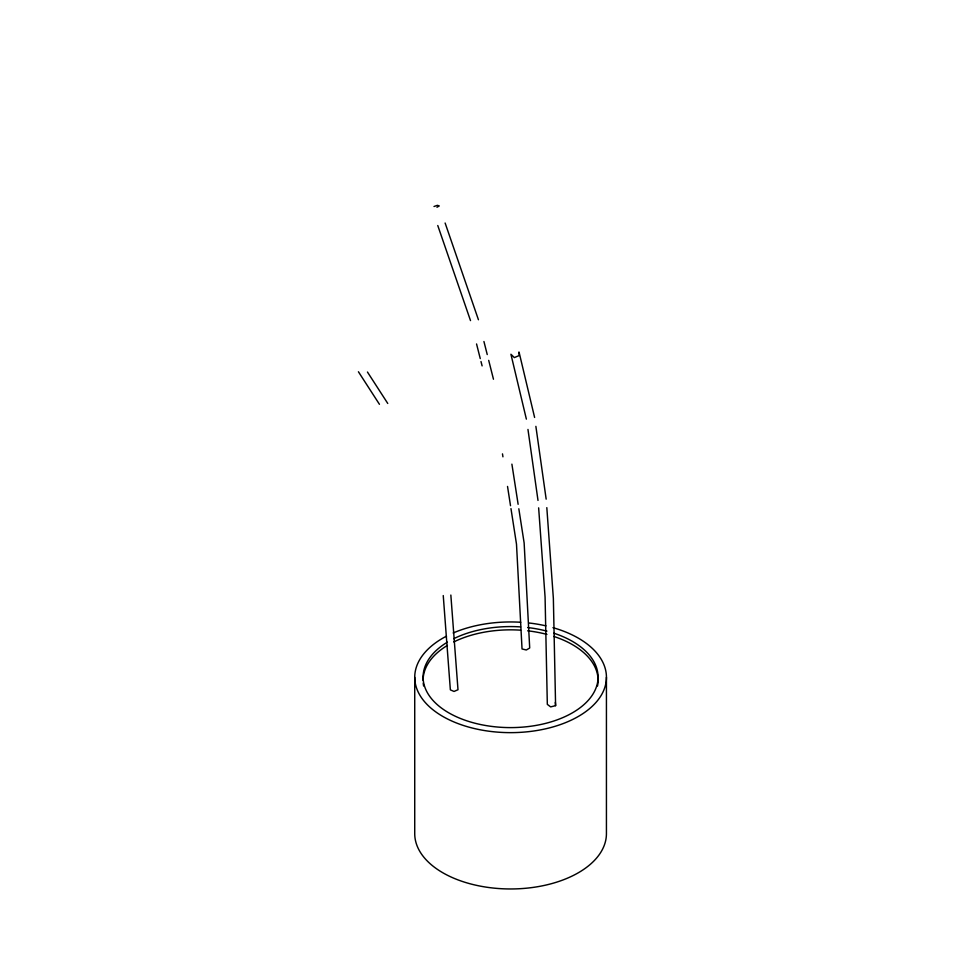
<?xml version="1.0" encoding="UTF-8"?>
<svg xmlns="http://www.w3.org/2000/svg" width="966" height="966" viewBox="0 0 966 966"><rect width="100%" height="100%" fill="white"/><g stroke="black" fill="none" stroke-linecap="round" stroke-linejoin="round"><path stroke-width="1.45" d="M436.97 207.255L439.24 205.939L437.393 205.323L434 206.507M546.816 507.645L553.361 598.401L555.595 705.651L550.656 706.895L547.324 704.371L545.078 597.121L538.642 507.85M358.422 371.765L379.445 404.307M367.454 372.031L387.752 403.45M445.121 223.013L478.436 319.746M437.767 225.525L470.514 320.603M483.93 341.505L487.238 354.558M488.699 360.366L493.469 379.227M476.552 343.956L480.259 358.591M480.996 361.513L482.106 365.897M519.128 352.397L534.609 417.445M526.373 419.135L510.929 354.256L514.347 357.589L519.201 355.536L518.887 352.095M511.895 464.139L518.126 504.3M518.827 508.768L524.14 542.977L529.706 648.017L526.313 649.985L522.038 648.959L516.496 544.172L510.978 508.647M502.477 453.875L502.936 456.833M507.524 486.441L510.519 505.689M535.876 426.356L546.164 499.156M527.967 429.447L538.002 500.424M555.317 702.342L555.595 705.651M450.844 595.056L457.993 689.736L454.032 691.451L450.361 689.869L443.249 595.563M606.431 677.299L606.431 833.622A95.851 55.34 0 0 1 510.579 888.962A95.851 55.34 0 0 1 414.728 833.622L414.728 677.299M553.88 636.461A87.483 50.51 0 0 1 597.519 686.005M423.639 686.005A87.483 50.51 0 0 1 423.229 683.179M423.096 680.354A87.483 50.51 0 0 1 447.391 645.421M453.754 641.943A87.483 50.51 0 0 1 520.577 630.17M527.641 630.81A87.483 50.51 0 0 1 546.913 634.396M552.963 627.659A95.851 55.34 0 0 1 590.492 707.861A95.851 55.34 0 0 1 447.958 719.199A95.851 55.34 0 0 1 446.521 636.135M453.151 632.996A95.851 55.34 0 0 1 520.698 622.261M529.283 623.022A95.851 55.34 0 0 1 545.923 625.859M553.88 633.201A87.483 50.51 0 0 1 582.8 705.603A87.483 50.51 0 0 1 455.457 716.313A87.483 50.51 0 0 1 447.391 642.161M453.754 638.683A87.483 50.51 0 0 1 520.577 626.91M527.641 627.55A87.483 50.51 0 0 1 546.913 631.136"/></g></svg>
